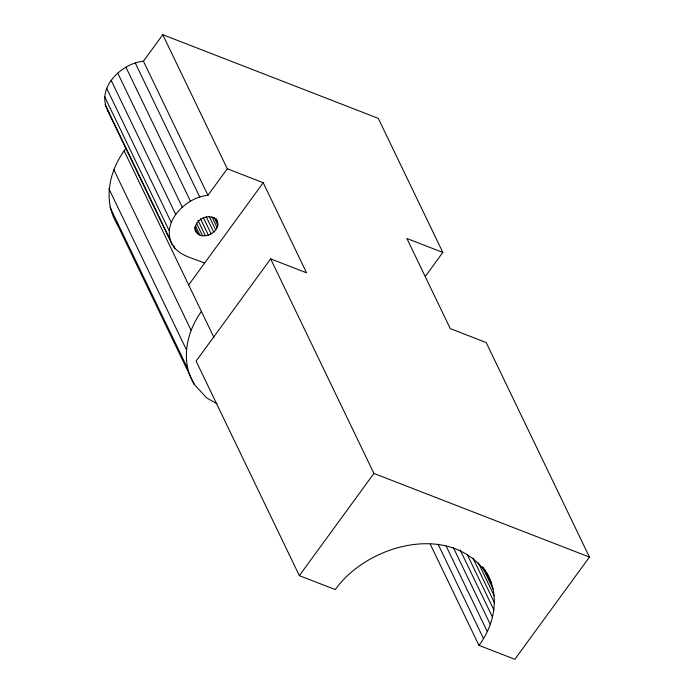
<?xml version="1.0" encoding="UTF-8"?>
<svg xmlns="http://www.w3.org/2000/svg" width="694" height="694" viewBox="0 0 694 694"><rect width="100%" height="100%" fill="white"/><g stroke="black" fill="none" stroke-linecap="round" stroke-linejoin="round"><path stroke-width="1.04" d="M425.344 276.386L442.815 252.434L406.892 238.493L450.259 328.6L486.182 342.541L589.432 557.082L514.861 659.3L478.947 645.359C494.579 624.912 500.296 595.305 486.477 572.411M109.192 112.853C94.132 90.073 120.452 63.354 143.424 61.219L162.769 34.7L378.282 118.353L442.815 252.434M216.953 403.752L206.63 397.922L194.268 384.389L116.991 223.815C102.322 199.777 109.695 169.431 126.03 148.247M227.302 168.781L263.217 182.722L204.557 263.139C194.355 258.48 182.08 256.615 174.506 247.793C157.746 225.403 184.665 197.243 207.957 195.3L227.302 168.781L162.769 34.7M194.268 384.389C180.249 361.374 186.33 332.322 201.399 311.433L124.122 150.858M194.788 229.141C199.352 243.95 224.986 231.276 215.938 218.636M188.664 284.939L204.557 263.139M263.217 182.722L306.583 272.829L270.66 258.888L196.098 361.106L299.348 575.647L335.271 589.588C367.751 543.688 453.98 520.734 488.35 576.306M299.348 575.647L373.919 473.429L270.66 258.888M373.919 473.429L589.432 557.082M116.991 223.815L118.44 225.403M216.875 220.579C209.926 211.063 191.084 220.996 196.185 232.056M485.019 569.843L491.109 582.483M483.406 567.597L484.811 570.52M482.287 566.634L493.052 589.006M478.261 562.73L494.171 595.799M472.926 558.054L494.458 602.8M467.209 554.497L493.894 609.939M460.2 550.047L492.497 617.157M453.303 547.531L490.285 624.374M446.069 545.935L487.266 631.531M438.061 544.2L483.475 638.541M430.263 544.2L478.947 645.359M143.424 61.219L207.957 195.3M135.278 63.024L199.811 197.105M125.944 67.188L190.477 201.269M117.702 73.061L182.236 207.142M111.118 80.235L175.651 214.316M106.642 88.225L171.166 222.306M104.568 96.492L169.102 230.573M173.994 246.309L174.931 248.252M173.353 245.615L174.506 247.793M105.054 104.464L169.579 238.545M107.544 110.407L172.077 244.479M201.399 311.433L213.925 337.458M113.703 169.44L190.98 330.023M108.889 188.664L186.166 349.238M110.008 207.211L187.293 367.785M215.869 218.87L217.734 222.757M214.09 217.404L217.829 225.177M212.017 216.988L217.161 227.675M209.224 216.476L215.765 230.078M206.257 216.684L213.743 232.23M203.273 217.456L211.219 233.973M200.436 218.679L208.382 235.205M197.946 220.276L205.424 235.821M196.454 223.156L202.535 235.787M195.248 225.403L199.924 235.119M194.485 227.042L197.755 233.843"/></g></svg>
